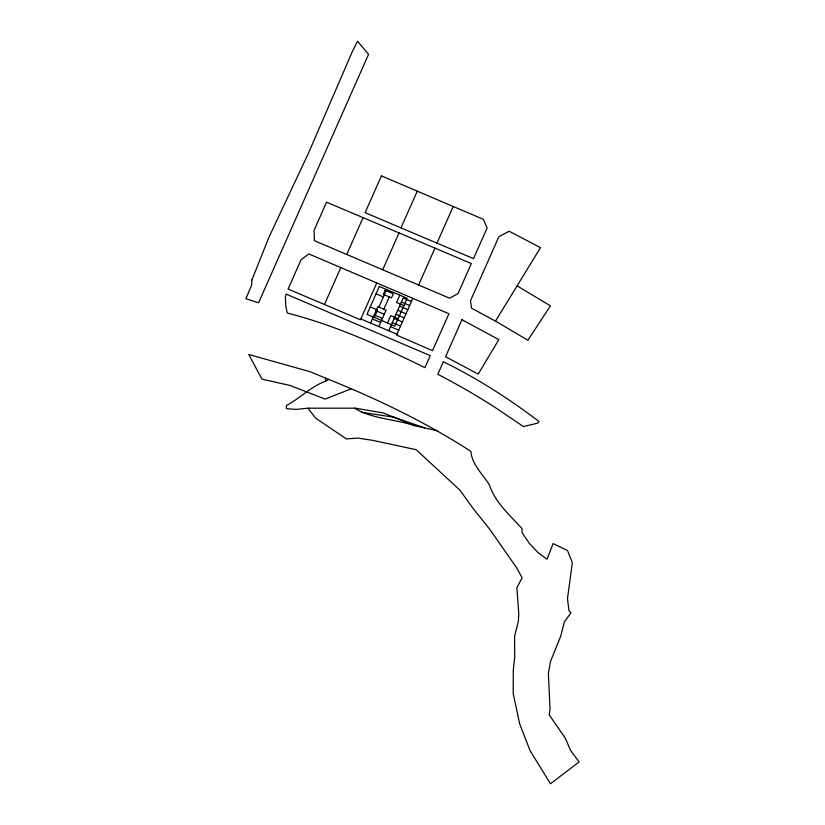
<?xml version="1.0" encoding="UTF-8"?>
<svg xmlns="http://www.w3.org/2000/svg" width="825" height="825" viewBox="0 0 825 825"><rect width="100%" height="100%" fill="white"/><g stroke="black" fill="none" stroke-linecap="round" stroke-linejoin="round"><path stroke-width="1.24" d="M340.818 267.609L308.859 253.956L301.063 259.762L288.08 289.07L324.462 304.477L340.818 267.609L448.944 313.748L432.496 350.666L396.557 335.053L412.82 298.351M346.748 254.471L449.625 298.217L458.019 293.597L471.343 263.526L326.545 202.177L314.088 230.319L314.377 240.694L346.748 254.471L363.072 217.656M400.981 227.875L417.275 191.153M376.778 282.954L360.463 319.76L324.462 304.477M382.707 269.744L399.042 232.898M370.59 323.07L377.86 306.683L386.079 310.169L378.819 326.566M374.313 317.419L377.582 310.045L370.25 306.941M378.881 307.117L386.657 289.565M383.821 309.21L389.266 296.918M387.472 323.008L390.741 315.635L398.073 318.739M399.816 295.154L396.557 302.517L403.879 305.632M388.688 330.743L403.219 297.969L411.438 301.455M436.961 243.117L453.214 206.477M418.615 285.027L434.971 248.108M495.495 321.111L540.509 247.655L509.169 231.248L498.919 236.61L470.518 300.682L471.477 308.137L497.083 322.008L527.856 340.271L550.409 305.848L517.11 285.852M325.854 381.14L328.577 379.376C377.963 399.218 426.092 422.503 470.879 451.347C471.807 464.166 482.439 474.107 489.235 484.461C495.196 502.652 509.582 514.831 522.008 528.577L522.039 532.661L529.454 543.51L538.137 552.688L547.058 559.237L553.09 543.582L567.487 550.492L572.344 562.681L567.466 598.764L569.023 610.799L570.972 612.893L564.403 621.792L560.649 636.343L550.502 661.444L548.367 673.396L550.058 709.469L549.161 714.77L565.187 737.962L570.518 750.296L579.098 761.939L550.502 783.75L530.145 750.822L519.657 723.834L513.181 693.485L513.294 670.034L514.717 657.02L514.573 636.271L518.368 621.359L518.76 613.542L516.883 587.617L522.122 577.748L516.481 567.528L489.472 528.928L474.158 509.85L459.793 490.019L416.161 449.697L372.859 440.364L357.885 438.075L346.397 438.9L315.552 418.079L308.003 408.189L296.072 409.427L286.388 408.643L286.419 405.477C300.176 398.32 311.015 386.296 325.854 381.14L325.514 378.097L310.241 371.745L248.758 354.482L261.938 379.129L289.771 385.388L325.143 399.083L351.068 388.874M308.003 408.189L355.606 408.179L383.439 413.016L414.903 425.71L437.209 430.743M361.835 412.366L393.742 417.172L424.751 427.927M414.903 425.71C395.299 419.121 372.209 419.09 354.595 408.231M325.514 378.097L328.577 379.376M401.404 302.063L409.623 305.549M376.066 293.824L383.388 296.938M399.589 306.157L407.808 309.653M397.774 310.262L405.993 313.748M395.948 314.356L404.178 317.842M376.035 310.778L384.264 314.273M394.133 318.45L402.363 321.946M374.22 314.882L382.449 318.368M392.318 322.554L400.548 326.04M372.405 318.976L380.634 322.462M390.503 326.648L398.733 330.134M360.834 318.945L396.918 334.238M285.409 297.34L285.759 306.219L287.327 313.046C335.332 325.328 380.573 345.923 424.927 367.63L430.279 355.647L286.079 294.092L285.409 297.34M251.883 280.015L251.615 285.192L245.902 298.681L258.565 302.806L368.548 54.347L357.514 41.25L351.79 52.831L308.302 153.553L269.084 236.909L251.883 280.015M381.418 175.869L365.104 212.664L473.519 258.617L487.111 227.978L483.46 219.378L381.418 175.869M379.325 286.461L366.991 314.315L394.804 326.112L407.148 298.258L379.325 286.461M385.12 290.287L383.305 294.391L391.524 297.877L393.35 293.782L385.12 290.287M443.355 361.752L437.827 374.251L447.985 379.655A711.253 699.786 -27.2 0 1 494.814 407.241L523.411 426.546L537.694 423.173L538.972 421.482C509.004 398.712 477.201 378.283 443.355 361.752M461.959 319.698L445.562 356.751L478.201 374.107L498.847 339.622L461.959 319.698"/></g></svg>
